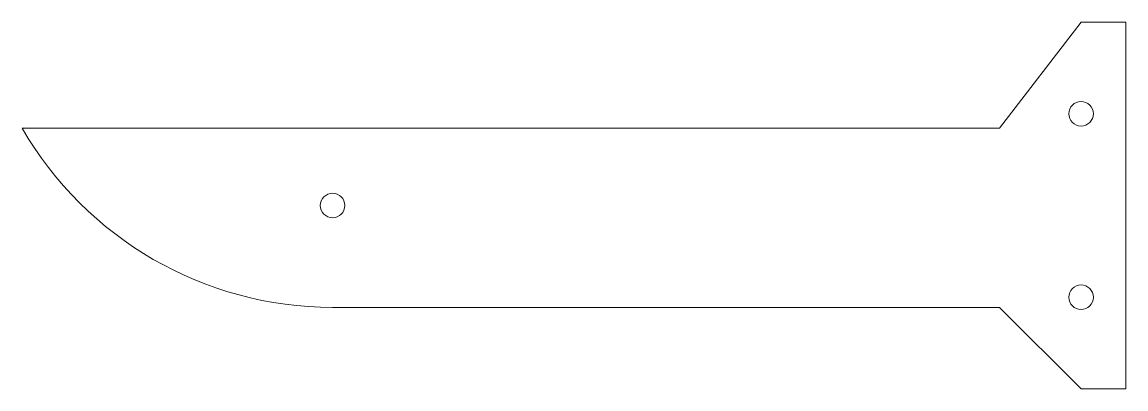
# Model space of a CAD drawing. Header units: millimetres. Extents: x 0 to 136, y -35 to 10.
import ezdxf

# ---------------------------------------------------------------- set-up
doc = ezdxf.new("R2010")
doc.units = ezdxf.units.MM

msp = doc.modelspace()

# ---------------------------------------------------------------- linework, layer by layer
at = {"color": 7, "linetype": 'Continuous', "lineweight": 15}
for p, q in [((130, 10), (120, -3)), ((135.5, 10), (130, 10)), ((135.5, -35), (135.5, 10)), ((120, -3), (0, -3)), ((38.11, -25), (120, -25)), ((120, -25), (130, -35)), ((130, -35), (135.5, -35))]:
    msp.add_line(p, q, dxfattribs=at)
for centre in [(130, -1.25), (38.11, -12.5), (130, -23.75)]:
    msp.add_circle(centre, 1.5, dxfattribs=at)
msp.add_arc((38.11, 19), 44, 210, 270, dxfattribs=at)

doc.saveas('drawing.dxf')
